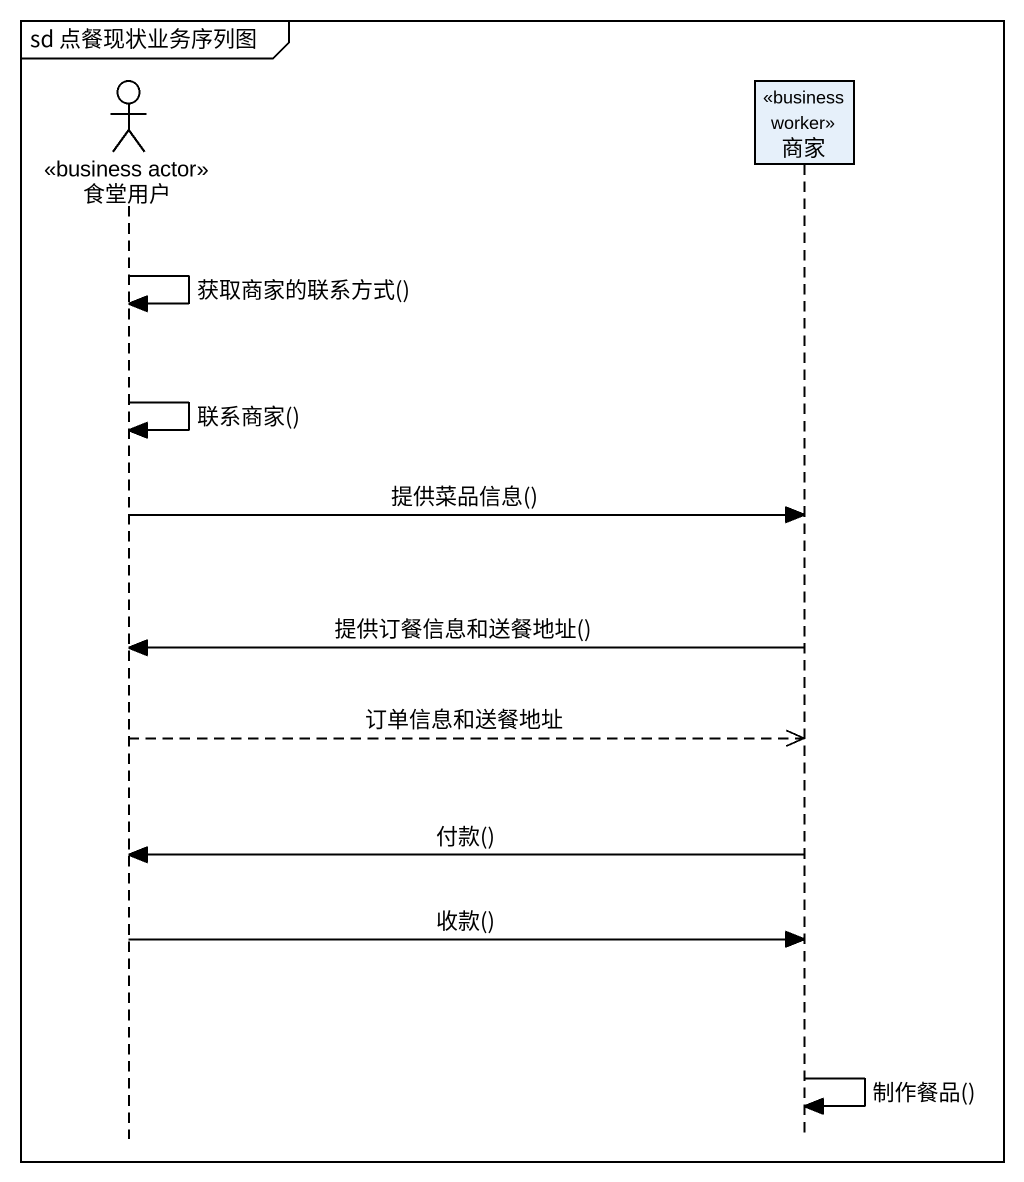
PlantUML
@startuml
mainframe sd 点餐现状业务序列图
hide footbox
actor 食堂用户 <<business actor>>
participant 商家 <<business worker>>

食堂用户 -> 食堂用户 : 获取商家的联系方式()
食堂用户 -> 食堂用户 : 联系商家()
食堂用户 -> 商家 : 提供菜品信息()
商家 -> 食堂用户 : 提供订餐信息和送餐地址()
食堂用户 -->> 商家 : 订单信息和送餐地址
商家 -> 食堂用户 : 付款()
食堂用户 -> 商家 : 收款()
商家 -> 商家 : 制作餐品()
@enduml
